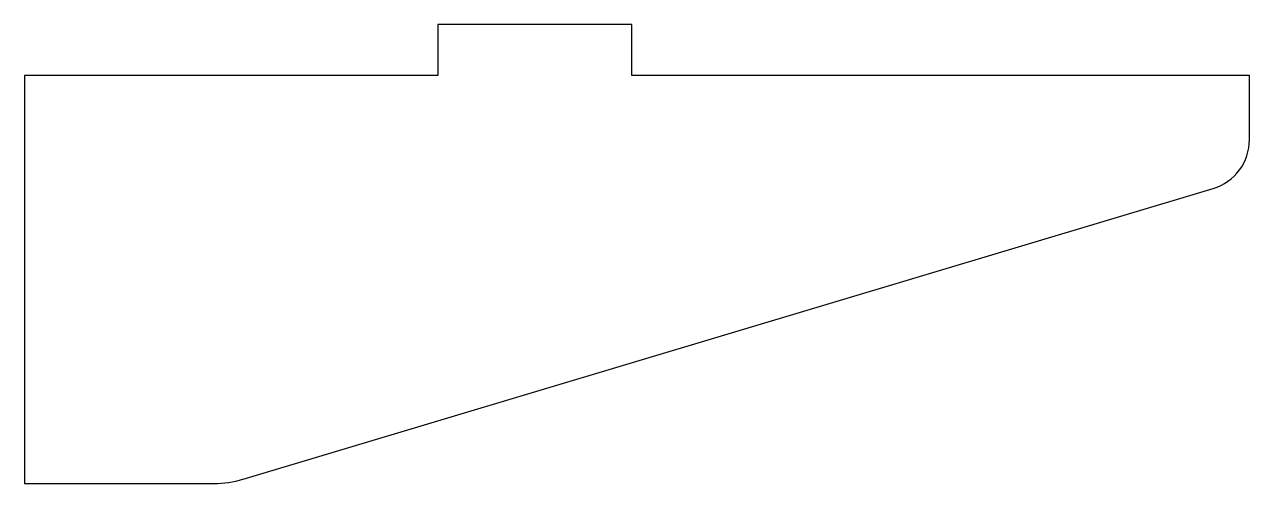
# Model space of a CAD drawing. Header units: millimetres. Extents: x 0 to 120, y -20 to 25.
import ezdxf

# ---------------------------------------------------------------- set-up
doc = ezdxf.new("R2010")
doc.units = ezdxf.units.MM

msp = doc.modelspace()

# ---------------------------------------------------------------- linework, layer by layer
at = {"color": 7, "linetype": 'Continuous', "lineweight": 25}
for p, q in [((59.5, 25), (40.5, 25)), ((40.5, 25), (40.5, 20)), ((59.5, 20), (59.5, 25)), ((40.5, 20), (0, 20)), ((0, 20), (0, -20)), ((120, 20), (59.5, 20)), ((120, 13.72), (120, 20)), ((21.41, -19.58), (116.44, 8.93)), ((0, -20), (18.53, -20))]:
    msp.add_line(p, q, dxfattribs=at)
for centre, radius, start, end in [((115, 13.72), 5, 286.6992, 0), ((18.53, -10), 10, 270, 286.6992)]:
    msp.add_arc(centre, radius, start, end, dxfattribs=at)

doc.saveas('drawing.dxf')
